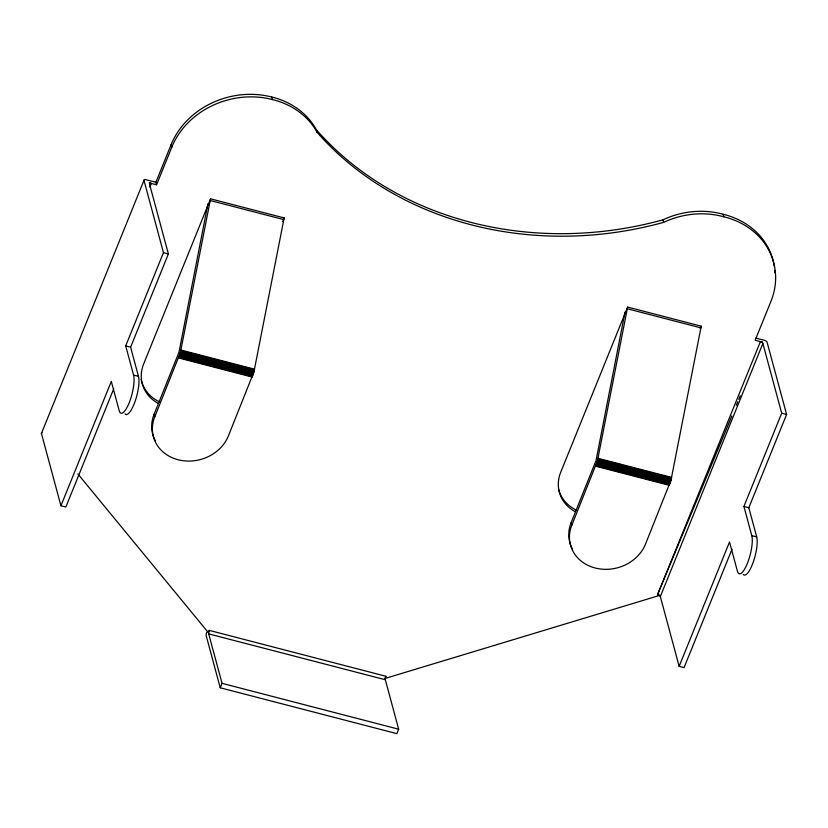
<?xml version="1.0" encoding="UTF-8"?>
<svg xmlns="http://www.w3.org/2000/svg" width="828" height="828" viewBox="0 0 828 828"><rect width="100%" height="100%" fill="white"/><g stroke="black" fill="none" stroke-linecap="round" stroke-linejoin="round"><path stroke-width="1.24" d="M207.963 203.667L178.941 352.376L154.08 414.342A39.527 34.269 -15.1 0 0 155.322 440.693M154.764 416.877L180.338 352.749L210.55 198.823L284.149 217.94L253.937 371.865L228.362 435.994A39.527 34.269 -15.1 0 1 178.072 459.747A39.527 34.269 -15.1 0 1 154.764 416.877L154.08 414.342M625.036 311.918L596.015 460.637L571.165 522.592A39.527 34.269 -15.1 0 0 572.396 548.943M571.848 525.128L597.412 460.999L627.624 307.074L701.223 326.191L671.011 480.116L645.447 544.244A39.527 34.269 -15.1 0 1 595.156 567.998A39.527 34.269 -15.1 0 1 571.848 525.128L571.165 522.592M149.899 187.035L151.348 183.454L149.216 182.895L156.575 184.799L171.862 147.053L171.179 144.517A79.053 68.538 -15.1 0 1 271.76 97.021A77.739 67.389 -15.1 0 1 316.41 129.81A335.878 291.166 -15.1 0 0 662.98 219.824A77.739 67.389 -15.1 0 1 723.165 214.266A77.739 67.389 -15.1 0 1 774.315 266.512M113.788 388.674L65.836 507.036L60.93 505.763L41.431 433.468L143.968 180.349A2.587 1.076 22.1 0 1 146.08 179.717L155.892 182.263L156.575 184.799M155.892 182.263L171.179 144.517M60.93 505.763L111.304 381.429L119.18 410.595A21.083 5.765 -75.4 0 0 129.106 402.977A21.083 5.765 -75.4 0 0 133.567 375.074L125.701 345.897L163.468 252.643L143.968 180.349M125.038 413.886A21.083 5.765 -75.4 0 0 134.933 401.849A21.083 5.765 -75.4 0 0 138.473 376.347L130.607 347.17L168.384 253.917L149.557 184.158A2.587 1.076 22.1 0 1 151.348 183.454M210.55 198.823L143.648 363.968A39.527 34.269 -15.1 0 0 157.889 403.226M282.69 221.521L284.149 217.94M206.772 632.292A2.587 0.714 -75.4 0 0 206.213 635.78L220.238 687.778L396.871 733.649L398.672 729.209L385.33 679.747A2.587 0.714 -75.4 0 1 385.889 676.259L209.256 630.387L208.356 632.602L77.863 473.937M220.238 687.778L222.039 683.338L208.697 633.875A2.587 0.714 -75.4 0 1 209.256 630.387M385.889 676.259L384.989 678.484L659.988 595.301L657.535 594.67L760.404 341.633L762.526 342.181L755.167 340.267L770.464 302.52A77.739 67.389 -15.1 0 0 723.848 216.801L723.165 214.266M627.603 307.136L560.701 472.291A39.527 34.269 -15.1 0 0 574.942 511.549M700.229 328.644L701.202 326.253M732.014 549.243L684.063 667.606L679.157 666.333L660.33 596.574L762.867 343.454A2.587 1.076 22.1 0 0 760.404 341.633M679.157 666.333L729.53 541.988L737.396 571.154A21.083 5.765 -75.4 0 0 747.332 563.537A21.083 5.765 -75.4 0 0 751.783 535.633L743.917 506.457L781.694 413.203L762.867 343.454M743.254 574.456A21.083 5.765 -75.4 0 0 753.149 562.409A21.083 5.765 -75.4 0 0 756.699 536.906L748.822 507.74L786.6 414.476L767.09 342.192A2.587 1.076 22.1 0 0 764.296 340.277L755.716 338.052M731.828 416.018L657.535 594.67A2.587 1.076 22.1 0 1 660.33 596.574M736.278 405.306L737.769 401.725M738.762 399.344L740.242 395.774M210.084 200.469L283.683 219.586M627.169 308.72L700.767 327.836M163.468 252.643L168.384 253.917M781.694 413.203L786.6 414.476M598.033 458.298L671.632 477.414M180.949 350.047L254.548 369.153M597.909 458.919L671.508 478.025M180.825 350.658L254.424 369.774M597.754 459.612L671.353 478.719M180.67 351.351L254.268 370.468M597.588 460.306L671.187 479.422M180.514 352.055L254.103 371.172M180.338 352.749L253.937 371.865M597.412 460.999L671.011 480.116M180.152 353.442L253.751 372.559M597.226 461.693L670.825 480.809M179.955 354.125L253.554 373.242M597.029 462.376L670.628 481.492M179.748 354.808L253.347 373.925M596.822 463.059L670.421 482.175M179.531 355.481L253.13 374.598M596.615 463.732L670.214 482.848M179.314 356.144L252.913 375.26M596.388 464.394L669.987 483.511M179.086 356.785L252.685 375.902M596.16 465.036L669.759 484.152M178.848 357.417L252.447 376.533M595.922 465.667L669.521 484.784M595.705 466.216L669.303 485.332M178.631 357.965L252.229 377.082M125.701 345.897L130.607 347.17M743.917 506.457L748.822 507.74M133.567 375.074L138.473 376.347M751.783 535.633L756.699 536.906M208.697 633.875L385.33 679.747M222.039 683.338L398.672 729.209M662.98 219.824L663.663 222.359A77.739 67.389 -15.1 0 1 723.848 216.801M316.41 129.81L317.093 132.345A335.878 291.166 -15.1 0 0 663.663 222.359M271.76 97.021L272.443 99.557A77.739 67.389 -15.1 0 1 317.093 132.345M171.862 147.053A79.053 68.538 -15.1 0 1 272.443 99.557M576.391 510.11A39.527 34.269 -15.1 0 1 558.476 488.924M160.446 402.294A39.527 34.269 -15.1 0 1 141.143 379.369M774.76 270.373A77.739 67.389 -15.1 0 1 774.915 272.95M41.431 433.468A2.587 1.076 22.1 0 1 41.886 432.754"/></g></svg>
